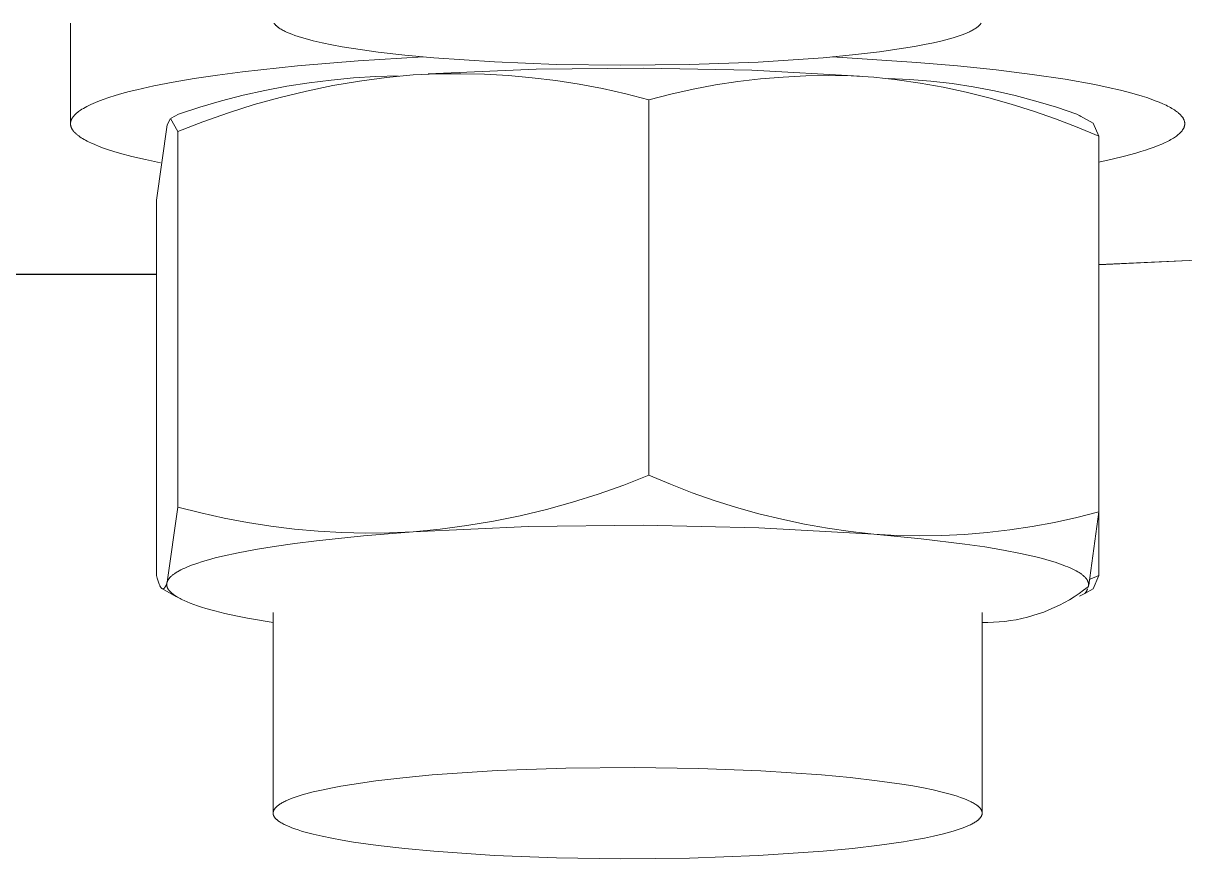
# Model space of a CAD drawing. Header units: inches. Extents: x -10 to 169, y -3 to 129.
# Drawn here: x 61.59 to 62.131, y 111.179 to 111.569 of the extents above; entities that cross this region are included whole.
import ezdxf

# ---------------------------------------------------------------- set-up
doc = ezdxf.new("R2010")
doc.units = ezdxf.units.IN
doc.layers.add('ZANO_R', color=7, linetype='Continuous', lineweight=0)

msp = doc.modelspace()

# ---------------------------------------------------------------- linework, layer by layer
at = {"layer": 'ZANO_R'}
for p, q in [((61.61156, 111.52277), (61.61156, 111.56899)), ((61.70662, 111.56889), (61.70654, 111.56902)), ((61.70671, 111.56877), (61.70662, 111.56889)), ((61.7068, 111.56864), (61.70671, 111.56877)), ((61.7069, 111.56851), (61.7068, 111.56864)), ((61.707, 111.56838), (61.7069, 111.56851)), ((61.70712, 111.56825), (61.707, 111.56838)), ((61.70723, 111.56812), (61.70712, 111.56825)), ((61.70736, 111.56799), (61.70723, 111.56812)), ((61.70749, 111.56786), (61.70736, 111.56799)), ((61.70763, 111.56773), (61.70749, 111.56786)), ((61.70777, 111.5676), (61.70763, 111.56773)), ((61.70792, 111.56747), (61.70777, 111.5676)), ((61.70808, 111.56734), (61.70792, 111.56747)), ((61.70824, 111.56721), (61.70808, 111.56734)), ((61.70841, 111.56708), (61.70824, 111.56721)), ((61.70858, 111.56695), (61.70841, 111.56708)), ((61.70895, 111.56669), (61.70858, 111.56695)), ((61.70935, 111.56643), (61.70895, 111.56669)), ((61.70977, 111.56617), (61.70935, 111.56643)), ((62.03341, 111.56639), (62.03303, 111.56616)), ((62.03376, 111.56662), (62.03341, 111.56639)), ((62.0341, 111.56686), (62.03376, 111.56662)), ((62.03442, 111.56709), (62.0341, 111.56686)), ((62.03472, 111.56733), (62.03442, 111.56709)), ((62.03487, 111.56744), (62.03472, 111.56733)), ((62.035, 111.56756), (62.03487, 111.56744)), ((62.03514, 111.56768), (62.035, 111.56756)), ((62.03527, 111.5678), (62.03514, 111.56768)), ((62.03539, 111.56792), (62.03527, 111.5678)), ((62.03551, 111.56804), (62.03539, 111.56792)), ((62.03562, 111.56816), (62.03551, 111.56804)), ((62.03573, 111.56828), (62.03562, 111.56816)), ((62.03583, 111.56841), (62.03573, 111.56828)), ((62.03593, 111.56853), (62.03583, 111.56841)), ((62.03602, 111.56865), (62.03593, 111.56853)), ((62.03611, 111.56877), (62.03602, 111.56865)), ((62.03619, 111.56889), (62.03611, 111.56877)), ((62.03627, 111.56902), (62.03619, 111.56889)), ((61.71022, 111.56591), (61.70977, 111.56617)), ((61.7107, 111.56565), (61.71022, 111.56591)), ((61.7112, 111.56539), (61.7107, 111.56565)), ((61.71173, 111.56513), (61.7112, 111.56539)), ((61.71228, 111.56487), (61.71173, 111.56513)), ((61.71347, 111.56435), (61.71228, 111.56487)), ((61.71477, 111.56384), (61.71347, 111.56435)), ((61.71617, 111.56332), (61.71477, 111.56384)), ((61.71768, 111.56282), (61.71617, 111.56332)), ((61.71929, 111.56231), (61.71768, 111.56282)), ((61.72101, 111.56181), (61.71929, 111.56231)), ((61.72475, 111.56082), (61.72101, 111.56181)), ((62.02155, 111.56174), (62.01803, 111.56082)), ((62.02316, 111.5622), (62.02155, 111.56174)), ((62.02467, 111.56267), (62.02316, 111.5622)), ((62.02609, 111.56313), (62.02467, 111.56267)), ((62.02741, 111.5636), (62.02609, 111.56313)), ((62.02864, 111.56407), (62.02741, 111.5636)), ((62.02977, 111.56453), (62.02864, 111.56407)), ((62.03081, 111.565), (62.02977, 111.56453)), ((62.0313, 111.56523), (62.03081, 111.565)), ((62.03177, 111.56547), (62.0313, 111.56523)), ((62.03221, 111.5657), (62.03177, 111.56547)), ((62.03263, 111.56593), (62.03221, 111.5657)), ((62.03303, 111.56616), (62.03263, 111.56593)), ((61.72889, 111.55986), (61.72475, 111.56082)), ((61.73342, 111.55893), (61.72889, 111.55986)), ((61.73832, 111.55802), (61.73342, 111.55893)), ((61.74357, 111.55715), (61.73832, 111.55802)), ((61.75502, 111.55553), (61.74357, 111.55715)), ((61.98886, 111.55567), (61.97629, 111.5542)), ((62.00009, 111.55729), (61.98886, 111.55567)), ((62.00515, 111.55814), (62.00009, 111.55729)), ((62.00983, 111.55901), (62.00515, 111.55814)), ((62.01413, 111.55991), (62.00983, 111.55901)), ((62.01803, 111.56082), (62.01413, 111.55991)), ((61.71739, 111.54909), (61.74571, 111.55143)), ((61.74571, 111.55143), (61.77598, 111.55327)), ((61.76756, 111.55409), (61.75502, 111.55553)), ((61.78096, 111.55283), (61.76756, 111.55409)), ((61.80934, 111.55092), (61.78096, 111.55283)), ((61.83826, 111.5498), (61.80934, 111.55092)), ((61.93231, 111.55086), (61.90022, 111.54969)), ((61.96252, 111.55289), (61.93231, 111.55086)), ((61.97629, 111.5542), (61.96252, 111.55289)), ((61.96683, 111.55327), (62.00633, 111.55074)), ((62.00633, 111.55074), (62.02525, 111.54911)), ((61.66929, 111.54317), (61.68007, 111.54478)), ((61.68007, 111.54478), (61.69172, 111.54631)), ((61.69172, 111.54631), (61.71739, 111.54909)), ((61.7589, 111.54369), (61.77144, 111.54494)), ((61.77144, 111.54494), (61.78253, 111.54538)), ((61.82871, 111.54755), (61.77844, 111.54539)), ((61.78253, 111.54538), (61.79363, 111.54547)), ((61.79363, 111.54547), (61.80472, 111.5452)), ((61.80472, 111.5452), (61.8158, 111.54457)), ((61.87903, 111.5481), (61.82871, 111.54755)), ((61.8683, 111.54937), (61.83826, 111.5498)), ((61.90022, 111.54969), (61.8683, 111.54937)), ((61.92934, 111.54703), (61.87903, 111.5481)), ((61.97959, 111.54435), (61.92934, 111.54703)), ((62.02525, 111.54911), (62.04326, 111.54724)), ((62.04326, 111.54724), (62.0601, 111.54515)), ((62.0601, 111.54515), (62.07552, 111.54285)), ((61.64251, 111.53798), (61.65049, 111.53976)), ((61.65049, 111.53976), (61.65942, 111.54149)), ((61.65942, 111.54149), (61.66929, 111.54317)), ((61.71249, 111.53959), (61.70223, 111.53764)), ((61.72281, 111.54121), (61.71249, 111.53959)), ((61.72163, 111.53737), (61.73398, 111.5399)), ((61.73317, 111.54251), (61.72281, 111.54121)), ((61.74357, 111.54348), (61.73317, 111.54251)), ((61.73398, 111.5399), (61.74641, 111.54201)), ((61.75399, 111.54413), (61.74357, 111.54348)), ((61.74641, 111.54201), (61.7589, 111.54369)), ((61.76443, 111.54444), (61.75399, 111.54413)), ((61.8158, 111.54457), (61.82685, 111.54358)), ((61.82685, 111.54358), (61.83786, 111.54223)), ((61.83786, 111.54223), (61.84883, 111.54054)), ((61.84883, 111.54054), (61.85973, 111.53849)), ((61.90192, 111.53827), (61.91233, 111.54021)), ((61.91233, 111.54021), (61.92281, 111.5418)), ((61.92281, 111.5418), (61.93333, 111.54303)), ((61.93333, 111.54303), (61.94389, 111.54391)), ((61.94389, 111.54391), (61.95447, 111.54443)), ((61.95447, 111.54443), (61.96506, 111.54459)), ((61.96506, 111.54459), (61.97565, 111.54439)), ((61.97565, 111.54439), (61.98623, 111.54384)), ((61.98623, 111.54384), (61.99706, 111.5426)), ((62.00288, 111.5428), (61.9929, 111.54327)), ((61.99706, 111.5426), (62.00784, 111.54103)), ((62.01283, 111.54198), (62.00288, 111.5428)), ((62.00784, 111.54103), (62.01856, 111.53911)), ((62.02275, 111.54081), (62.01283, 111.54198)), ((62.03262, 111.5393), (62.02275, 111.54081)), ((62.04243, 111.53745), (62.03262, 111.5393)), ((62.07552, 111.54285), (62.08931, 111.54037)), ((62.08931, 111.54037), (62.09554, 111.53907)), ((61.62678, 111.53342), (61.62945, 111.53434)), ((61.62945, 111.53434), (61.63236, 111.53526)), ((61.63236, 111.53526), (61.6355, 111.53617)), ((61.6355, 111.53617), (61.63889, 111.53708)), ((61.63889, 111.53708), (61.64251, 111.53798)), ((61.69204, 111.53537), (61.68192, 111.53278)), ((61.70223, 111.53764), (61.69204, 111.53537)), ((61.69722, 111.53105), (61.70937, 111.53442)), ((61.70937, 111.53442), (61.72163, 111.53737)), ((61.85973, 111.53849), (61.87057, 111.53608)), ((61.87057, 111.53608), (61.88132, 111.53333)), ((61.88132, 111.53333), (61.89158, 111.53598)), ((61.89158, 111.53598), (61.90192, 111.53827)), ((62.01856, 111.53911), (62.02922, 111.53685)), ((62.02922, 111.53685), (62.0398, 111.53424)), ((62.0398, 111.53424), (62.05029, 111.53131)), ((62.05217, 111.53525), (62.04243, 111.53745)), ((62.06183, 111.53272), (62.05217, 111.53525)), ((62.09554, 111.53907), (62.10129, 111.53774)), ((62.10129, 111.53774), (62.10656, 111.53638)), ((62.10656, 111.53638), (62.11132, 111.53499)), ((62.11132, 111.53499), (62.11351, 111.53429)), ((62.11351, 111.53429), (62.11557, 111.53359)), ((61.61575, 111.52812), (61.61628, 111.52849)), ((61.61628, 111.52849), (61.61684, 111.52885)), ((61.61684, 111.52885), (61.61758, 111.5293)), ((61.61758, 111.5293), (61.61838, 111.52976)), ((61.61838, 111.52976), (61.61924, 111.53021)), ((61.61924, 111.53021), (61.62015, 111.53067)), ((61.62015, 111.53067), (61.62111, 111.53113)), ((61.62111, 111.53113), (61.62213, 111.53159)), ((61.62213, 111.53159), (61.62321, 111.53204)), ((61.62321, 111.53204), (61.62434, 111.5325)), ((61.62434, 111.5325), (61.62678, 111.53342)), ((61.67189, 111.52988), (61.66196, 111.52666)), ((61.68192, 111.53278), (61.67189, 111.52988)), ((61.6852, 111.52726), (61.69722, 111.53105)), ((61.88132, 111.53333), (61.88132, 111.35824)), ((62.05029, 111.53131), (62.06068, 111.52804)), ((62.0714, 111.52986), (62.06183, 111.53272)), ((62.08086, 111.52666), (62.0714, 111.52986)), ((62.11557, 111.53359), (62.11751, 111.53288)), ((62.11751, 111.53288), (62.11931, 111.53217)), ((62.11931, 111.53217), (62.12099, 111.53145)), ((62.12099, 111.53145), (62.12254, 111.53073)), ((62.12254, 111.53073), (62.12326, 111.53037)), ((62.12326, 111.53037), (62.12395, 111.53001)), ((62.12395, 111.53001), (62.12461, 111.52965)), ((62.12461, 111.52965), (62.12524, 111.52929)), ((62.12524, 111.52929), (62.12584, 111.52893)), ((62.12584, 111.52893), (62.1264, 111.52857)), ((62.1264, 111.52857), (62.12693, 111.52821)), ((61.61165, 111.52302), (61.61168, 111.52312)), ((61.61168, 111.52312), (61.6117, 111.52321)), ((61.6117, 111.52321), (61.61172, 111.52331)), ((61.61172, 111.52331), (61.61175, 111.52341)), ((61.61175, 111.52341), (61.61178, 111.52351)), ((61.61178, 111.52351), (61.61181, 111.5236)), ((61.61181, 111.5236), (61.61185, 111.5237)), ((61.61185, 111.5237), (61.61188, 111.5238)), ((61.61188, 111.5238), (61.61192, 111.52389)), ((61.61192, 111.52389), (61.61196, 111.52399)), ((61.61196, 111.52399), (61.612, 111.52409)), ((61.612, 111.52409), (61.61205, 111.52418)), ((61.61205, 111.52418), (61.6121, 111.52428)), ((61.6121, 111.52428), (61.61215, 111.52438)), ((61.61215, 111.52438), (61.61225, 111.52457)), ((61.61225, 111.52457), (61.61236, 111.52476)), ((61.61236, 111.52476), (61.61248, 111.52495)), ((61.61248, 111.52495), (61.61261, 111.52514)), ((61.61261, 111.52514), (61.61275, 111.52533)), ((61.61275, 111.52533), (61.6129, 111.52552)), ((61.6129, 111.52552), (61.61305, 111.52571)), ((61.61305, 111.52571), (61.61321, 111.5259)), ((61.61321, 111.5259), (61.61338, 111.52609)), ((61.61338, 111.52609), (61.61356, 111.52628)), ((61.61356, 111.52628), (61.61374, 111.52646)), ((61.61374, 111.52646), (61.61394, 111.52665)), ((61.61394, 111.52665), (61.61414, 111.52684)), ((61.61414, 111.52684), (61.61434, 111.52702)), ((61.61434, 111.52702), (61.61456, 111.52721)), ((61.61456, 111.52721), (61.61478, 111.52739)), ((61.61478, 111.52739), (61.61525, 111.52776)), ((61.61525, 111.52776), (61.61575, 111.52812)), ((61.65662, 111.52154), (61.65819, 111.52456)), ((61.65821, 111.52457), (61.66157, 111.51847)), ((61.65848, 111.52472), (61.66196, 111.52666)), ((61.66157, 111.51847), (61.67331, 111.52307)), ((61.67331, 111.52307), (61.6852, 111.52726)), ((62.06068, 111.52804), (62.07096, 111.52444)), ((62.07096, 111.52444), (62.08112, 111.52051)), ((62.08086, 111.52666), (62.08854, 111.52237)), ((62.08272, 111.52551), (62.08213, 111.5259)), ((62.12693, 111.52821), (62.12744, 111.52785)), ((62.12744, 111.52785), (62.1279, 111.52749)), ((62.1279, 111.52749), (62.12813, 111.52731)), ((62.12813, 111.52731), (62.12834, 111.52713)), ((62.12834, 111.52713), (62.12855, 111.52695)), ((62.12855, 111.52695), (62.12875, 111.52677)), ((62.12875, 111.52677), (62.12894, 111.52659)), ((62.12894, 111.52659), (62.12912, 111.52641)), ((62.12912, 111.52641), (62.1293, 111.52623)), ((62.1293, 111.52623), (62.12946, 111.52605)), ((62.12946, 111.52605), (62.12963, 111.52587)), ((62.12963, 111.52587), (62.12978, 111.5257)), ((62.12978, 111.5257), (62.12992, 111.52552)), ((62.12992, 111.52552), (62.13006, 111.52534)), ((62.13006, 111.52534), (62.13019, 111.52516)), ((62.13019, 111.52516), (62.13031, 111.52498)), ((62.13031, 111.52498), (62.13043, 111.5248)), ((62.13043, 111.5248), (62.13053, 111.52462)), ((62.13053, 111.52462), (62.13063, 111.52445)), ((62.13063, 111.52445), (62.13072, 111.52427)), ((62.13072, 111.52427), (62.13081, 111.52409)), ((62.13081, 111.52409), (62.13088, 111.52391)), ((62.13088, 111.52391), (62.13095, 111.52374)), ((62.13095, 111.52374), (62.13102, 111.52356)), ((62.13102, 111.52356), (62.13107, 111.52338)), ((62.13107, 111.52338), (62.13112, 111.5232)), ((62.13112, 111.5232), (62.13116, 111.52303)), ((61.61156, 111.52214), (61.61157, 111.52224)), ((61.61157, 111.52204), (61.61156, 111.52214)), ((61.61157, 111.52243), (61.61158, 111.52253)), ((61.61157, 111.52233), (61.61157, 111.52243)), ((61.61157, 111.52224), (61.61157, 111.52233)), ((61.61157, 111.52194), (61.61157, 111.52204)), ((61.61157, 111.52184), (61.61157, 111.52194)), ((61.61158, 111.52174), (61.61157, 111.52184)), ((61.61158, 111.52253), (61.61159, 111.52263)), ((61.61159, 111.52164), (61.61158, 111.52174)), ((61.61159, 111.52263), (61.6116, 111.52273)), ((61.6116, 111.52155), (61.61159, 111.52164)), ((61.6116, 111.52273), (61.61162, 111.52282)), ((61.61162, 111.52145), (61.6116, 111.52155)), ((61.61162, 111.52282), (61.61164, 111.52292)), ((61.61164, 111.52135), (61.61162, 111.52145)), ((61.61164, 111.52292), (61.61165, 111.52302)), ((61.61166, 111.52125), (61.61164, 111.52135)), ((61.61168, 111.52115), (61.61166, 111.52125)), ((61.6117, 111.52105), (61.61168, 111.52115)), ((61.61173, 111.52095), (61.6117, 111.52105)), ((61.61176, 111.52085), (61.61173, 111.52095)), ((61.61179, 111.52075), (61.61176, 111.52085)), ((61.61182, 111.52065), (61.61179, 111.52075)), ((61.61186, 111.52055), (61.61182, 111.52065)), ((61.61189, 111.52045), (61.61186, 111.52055)), ((61.61193, 111.52035), (61.61189, 111.52045)), ((61.61198, 111.52025), (61.61193, 111.52035)), ((61.61202, 111.52015), (61.61198, 111.52025)), ((61.61207, 111.52005), (61.61202, 111.52015)), ((61.61212, 111.51995), (61.61207, 111.52005)), ((61.61217, 111.51985), (61.61212, 111.51995)), ((61.61223, 111.51975), (61.61217, 111.51985)), ((61.61228, 111.51965), (61.61223, 111.51975)), ((61.6124, 111.51945), (61.61228, 111.51965)), ((61.61253, 111.51925), (61.6124, 111.51945)), ((61.61267, 111.51905), (61.61253, 111.51925)), ((61.61282, 111.51885), (61.61267, 111.51905)), ((61.61298, 111.51865), (61.61282, 111.51885)), ((61.61315, 111.51844), (61.61298, 111.51865)), ((61.61333, 111.51824), (61.61315, 111.51844)), ((61.61352, 111.51804), (61.61333, 111.51824)), ((61.61372, 111.51784), (61.61352, 111.51804)), ((61.61393, 111.51764), (61.61372, 111.51784)), ((61.61414, 111.51743), (61.61393, 111.51764)), ((61.65166, 111.48652), (61.65662, 111.52154)), ((61.66157, 111.34338), (61.66157, 111.51847)), ((62.08112, 111.52051), (62.09115, 111.51626)), ((62.09115, 111.51626), (62.08854, 111.52237)), ((62.12896, 111.51771), (62.12879, 111.51754)), ((62.12913, 111.51788), (62.12896, 111.51771)), ((62.1293, 111.51804), (62.12913, 111.51788)), ((62.12945, 111.51821), (62.1293, 111.51804)), ((62.1296, 111.51838), (62.12945, 111.51821)), ((62.12975, 111.51854), (62.1296, 111.51838)), ((62.12988, 111.51871), (62.12975, 111.51854)), ((62.13001, 111.51888), (62.12988, 111.51871)), ((62.13014, 111.51905), (62.13001, 111.51888)), ((62.13026, 111.51922), (62.13014, 111.51905)), ((62.13037, 111.51939), (62.13026, 111.51922)), ((62.13048, 111.51956), (62.13037, 111.51939)), ((62.13057, 111.51973), (62.13048, 111.51956)), ((62.13067, 111.5199), (62.13057, 111.51973)), ((62.13075, 111.52007), (62.13067, 111.5199)), ((62.13083, 111.52024), (62.13075, 111.52007)), ((62.1309, 111.52041), (62.13083, 111.52024)), ((62.13097, 111.52059), (62.1309, 111.52041)), ((62.13103, 111.52076), (62.13097, 111.52059)), ((62.13108, 111.52093), (62.13103, 111.52076)), ((62.13112, 111.5211), (62.13108, 111.52093)), ((62.13116, 111.52128), (62.13112, 111.5211)), ((62.13116, 111.52303), (62.13119, 111.52285)), ((62.13119, 111.52145), (62.13116, 111.52128)), ((62.13119, 111.52285), (62.13122, 111.52268)), ((62.13122, 111.52163), (62.13119, 111.52145)), ((62.13122, 111.52268), (62.13123, 111.5225)), ((62.13124, 111.5218), (62.13122, 111.52163)), ((62.13123, 111.5225), (62.13125, 111.52232)), ((62.13125, 111.52197), (62.13124, 111.5218)), ((62.13125, 111.52232), (62.13125, 111.52215)), ((62.13125, 111.52215), (62.13125, 111.52197)), ((61.61437, 111.51723), (61.61414, 111.51743)), ((61.61461, 111.51703), (61.61437, 111.51723)), ((61.61486, 111.51683), (61.61461, 111.51703)), ((61.61512, 111.51662), (61.61486, 111.51683)), ((61.61538, 111.51642), (61.61512, 111.51662)), ((61.61595, 111.51602), (61.61538, 111.51642)), ((61.61656, 111.51561), (61.61595, 111.51602)), ((61.6172, 111.51521), (61.61656, 111.51561)), ((61.61789, 111.5148), (61.6172, 111.51521)), ((61.61862, 111.5144), (61.61789, 111.5148)), ((61.61938, 111.51399), (61.61862, 111.5144)), ((61.62019, 111.51359), (61.61938, 111.51399)), ((61.62104, 111.51318), (61.62019, 111.51359)), ((61.62287, 111.51238), (61.62104, 111.51318)), ((61.62486, 111.51157), (61.62287, 111.51238)), ((62.09115, 111.34117), (62.09115, 111.51626)), ((62.12054, 111.51263), (62.11885, 111.51192)), ((62.12209, 111.51333), (62.12054, 111.51263)), ((62.12282, 111.51368), (62.12209, 111.51333)), ((62.12351, 111.51403), (62.12282, 111.51368)), ((62.12418, 111.51438), (62.12351, 111.51403)), ((62.12481, 111.51473), (62.12418, 111.51438)), ((62.12541, 111.51508), (62.12481, 111.51473)), ((62.12598, 111.51543), (62.12541, 111.51508)), ((62.12647, 111.51575), (62.12598, 111.51543)), ((62.12695, 111.51607), (62.12647, 111.51575)), ((62.1274, 111.5164), (62.12695, 111.51607)), ((62.12782, 111.51672), (62.1274, 111.5164)), ((62.12823, 111.51705), (62.12782, 111.51672)), ((62.12861, 111.51738), (62.12823, 111.51705)), ((62.12879, 111.51754), (62.12861, 111.51738)), ((61.62701, 111.51077), (61.62486, 111.51157)), ((61.62932, 111.50998), (61.62701, 111.51077)), ((61.6318, 111.50919), (61.62932, 111.50998)), ((61.63443, 111.50841), (61.6318, 111.50919)), ((61.64019, 111.50687), (61.63443, 111.50841)), ((61.64656, 111.50537), (61.64019, 111.50687)), ((62.1032, 111.50701), (62.09746, 111.50564)), ((62.10837, 111.50841), (62.1032, 111.50701)), ((62.11074, 111.50911), (62.10837, 111.50841)), ((62.11298, 111.50981), (62.11074, 111.50911)), ((62.11507, 111.51052), (62.11298, 111.50981)), ((62.11703, 111.51122), (62.11507, 111.51052)), ((62.11885, 111.51192), (62.11703, 111.51122)), ((61.65353, 111.5039), (61.64656, 111.50537)), ((62.09746, 111.50564), (62.09115, 111.50428)), ((61.65166, 111.31143), (61.65166, 111.48652)), ((62.17526, 111.46032), (62.09115, 111.45633)), ((62.13686, 111.45854), (62.09115, 111.45643)), ((61.65166, 111.45201), (61.084, 111.45201)), ((61.65166, 111.45189), (61.08732, 111.45189)), ((61.88132, 111.35824), (61.86958, 111.35364)), ((61.88132, 111.35824), (61.89135, 111.35399)), ((61.86958, 111.35364), (61.85769, 111.34945)), ((61.89135, 111.35399), (61.90151, 111.35006)), ((61.90151, 111.35006), (61.91179, 111.34646)), ((61.84567, 111.34566), (61.83352, 111.34229)), ((61.85769, 111.34945), (61.84567, 111.34566)), ((61.91179, 111.34646), (61.92218, 111.34319)), ((61.66157, 111.34338), (61.65662, 111.30837)), ((61.67232, 111.34063), (61.66157, 111.34338)), ((61.68316, 111.33823), (61.67232, 111.34063)), ((61.82126, 111.33934), (61.80891, 111.33681)), ((61.83352, 111.34229), (61.82126, 111.33934)), ((61.92218, 111.34319), (61.93267, 111.34025)), ((61.93267, 111.34025), (61.94325, 111.33765)), ((62.08089, 111.33853), (62.09115, 111.34117)), ((62.08644, 111.307), (62.09115, 111.34117)), ((62.09115, 111.3114), (62.09115, 111.34117)), ((61.69406, 111.33617), (61.68316, 111.33823)), ((61.70502, 111.33448), (61.69406, 111.33617)), ((61.71604, 111.33313), (61.70502, 111.33448)), ((61.82512, 111.33428), (61.77144, 111.33177)), ((61.79648, 111.3347), (61.78399, 111.33302)), ((61.80891, 111.33681), (61.79648, 111.3347)), ((61.87886, 111.33493), (61.82512, 111.33428)), ((61.93258, 111.33373), (61.87886, 111.33493)), ((61.98623, 111.33066), (61.93258, 111.33373)), ((61.94325, 111.33765), (61.95391, 111.33539)), ((61.95391, 111.33539), (61.96463, 111.33347)), ((61.96463, 111.33347), (61.97541, 111.3319)), ((62.04966, 111.3327), (62.06013, 111.33429)), ((62.06013, 111.33429), (62.07055, 111.33623)), ((62.07055, 111.33623), (62.08089, 111.33853)), ((61.72709, 111.33215), (61.71604, 111.33313)), ((61.74815, 111.32994), (61.72632, 111.32769)), ((61.73817, 111.33152), (61.72709, 111.33215)), ((61.74926, 111.33124), (61.73817, 111.33152)), ((61.77144, 111.33177), (61.74815, 111.32994)), ((61.76036, 111.33133), (61.74926, 111.33124)), ((61.77144, 111.33177), (61.76036, 111.33133)), ((61.78399, 111.33302), (61.77144, 111.33177)), ((61.97541, 111.3319), (61.98623, 111.33066)), ((61.98623, 111.33066), (61.99681, 111.33011)), ((62.00832, 111.3286), (61.98623, 111.33066)), ((61.99681, 111.33011), (62.00741, 111.32991)), ((62.00741, 111.32991), (62.018, 111.33008)), ((62.02869, 111.32613), (62.00832, 111.3286)), ((62.018, 111.33008), (62.02858, 111.33059)), ((62.02858, 111.33059), (62.03914, 111.33147)), ((62.03914, 111.33147), (62.04966, 111.3327)), ((61.69778, 111.32358), (61.68968, 111.32205)), ((61.70662, 111.32504), (61.69778, 111.32358)), ((61.71616, 111.32641), (61.70662, 111.32504)), ((61.72632, 111.32769), (61.71616, 111.32641)), ((62.03802, 111.32475), (62.02869, 111.32613)), ((62.04668, 111.32329), (62.03802, 111.32475)), ((62.0546, 111.32175), (62.04668, 111.32329)), ((61.67312, 111.31795), (61.67047, 111.3171)), ((61.67599, 111.3188), (61.67312, 111.31795)), ((61.67909, 111.31963), (61.67599, 111.3188)), ((61.68241, 111.32045), (61.67909, 111.31963)), ((61.68968, 111.32205), (61.68241, 111.32045)), ((62.06171, 111.32013), (62.0546, 111.32175)), ((62.06495, 111.31931), (62.06171, 111.32013)), ((62.06797, 111.31847), (62.06495, 111.31931)), ((62.07077, 111.31761), (62.06797, 111.31847)), ((62.07334, 111.31675), (62.07077, 111.31761)), ((61.65943, 111.31186), (61.65915, 111.31164)), ((61.65973, 111.31208), (61.65943, 111.31186)), ((61.66004, 111.3123), (61.65973, 111.31208)), ((61.66036, 111.31252), (61.66004, 111.3123)), ((61.6607, 111.31274), (61.66036, 111.31252)), ((61.66105, 111.31296), (61.6607, 111.31274)), ((61.66141, 111.31318), (61.66105, 111.31296)), ((61.66219, 111.31362), (61.66141, 111.31318)), ((61.66302, 111.31406), (61.66219, 111.31362)), ((61.66391, 111.31449), (61.66302, 111.31406)), ((61.66486, 111.31493), (61.66391, 111.31449)), ((61.66587, 111.31537), (61.66486, 111.31493)), ((61.66693, 111.3158), (61.66587, 111.31537)), ((61.66805, 111.31624), (61.66693, 111.3158)), ((61.67047, 111.3171), (61.66805, 111.31624)), ((62.07454, 111.31632), (62.07334, 111.31675)), ((62.07568, 111.31588), (62.07454, 111.31632)), ((62.07677, 111.31544), (62.07568, 111.31588)), ((62.07779, 111.315), (62.07677, 111.31544)), ((62.07876, 111.31456), (62.07779, 111.315)), ((62.07967, 111.31412), (62.07876, 111.31456)), ((62.08052, 111.31367), (62.07967, 111.31412)), ((62.08131, 111.31323), (62.08052, 111.31367)), ((62.08169, 111.31301), (62.08131, 111.31323)), ((62.08205, 111.31278), (62.08169, 111.31301)), ((62.08239, 111.31256), (62.08205, 111.31278)), ((62.08272, 111.31234), (62.08239, 111.31256)), ((62.08304, 111.31212), (62.08272, 111.31234)), ((62.08334, 111.31189), (62.08304, 111.31212)), ((62.08362, 111.31167), (62.08334, 111.31189)), ((61.65197, 111.31029), (61.65166, 111.31143)), ((61.65227, 111.30924), (61.65197, 111.31029)), ((61.65242, 111.30876), (61.65227, 111.30924)), ((61.65257, 111.3083), (61.65242, 111.30876)), ((61.65273, 111.30788), (61.65257, 111.3083)), ((61.65288, 111.30748), (61.65273, 111.30788)), ((61.65303, 111.30711), (61.65288, 111.30748)), ((61.65319, 111.30677), (61.65303, 111.30711)), ((61.65326, 111.30662), (61.65319, 111.30677)), ((61.65334, 111.30647), (61.65326, 111.30662)), ((61.65342, 111.30633), (61.65334, 111.30647)), ((61.65583, 111.30634), (61.65575, 111.3062)), ((61.65591, 111.3065), (61.65583, 111.30634)), ((61.65599, 111.30666), (61.65591, 111.3065)), ((61.65606, 111.30684), (61.65599, 111.30666)), ((61.65614, 111.30703), (61.65606, 111.30684)), ((61.6563, 111.30743), (61.65614, 111.30703)), ((61.65646, 111.30788), (61.6563, 111.30743)), ((61.65646, 111.30753), (61.65645, 111.30746)), ((61.65645, 111.30746), (61.65645, 111.30738)), ((61.65645, 111.30738), (61.65645, 111.30731)), ((61.65645, 111.30731), (61.65645, 111.30723)), ((61.65645, 111.30723), (61.65645, 111.30715)), ((61.65645, 111.30715), (61.65645, 111.30708)), ((61.65645, 111.30708), (61.65646, 111.307)), ((61.65662, 111.30837), (61.65646, 111.30788)), ((61.65647, 111.30769), (61.65646, 111.30761)), ((61.65646, 111.30761), (61.65646, 111.30753)), ((61.65646, 111.307), (61.65646, 111.30693)), ((61.65646, 111.30693), (61.65647, 111.30685)), ((61.65648, 111.30776), (61.65647, 111.30769)), ((61.65647, 111.30685), (61.65648, 111.30677)), ((61.65649, 111.30784), (61.65648, 111.30776)), ((61.65648, 111.30677), (61.65649, 111.3067)), ((61.65651, 111.30791), (61.65649, 111.30784)), ((61.65649, 111.3067), (61.6565, 111.30662)), ((61.6565, 111.30662), (61.65652, 111.30654)), ((61.65652, 111.30799), (61.65651, 111.30791)), ((61.65654, 111.30806), (61.65652, 111.30799)), ((61.65652, 111.30654), (61.65653, 111.30647)), ((61.65653, 111.30647), (61.65655, 111.30639)), ((61.65655, 111.30814), (61.65654, 111.30806)), ((61.65657, 111.30821), (61.65655, 111.30814)), ((61.65655, 111.30639), (61.65657, 111.30631)), ((61.65659, 111.30829), (61.65657, 111.30821)), ((61.65662, 111.30837), (61.65659, 111.30829)), ((61.65665, 111.30847), (61.65662, 111.30837)), ((61.65669, 111.30858), (61.65665, 111.30847)), ((61.65673, 111.30869), (61.65669, 111.30858)), ((61.65678, 111.3088), (61.65673, 111.30869)), ((61.65683, 111.30891), (61.65678, 111.3088)), ((61.65688, 111.30902), (61.65683, 111.30891)), ((61.65693, 111.30912), (61.65688, 111.30902)), ((61.65699, 111.30923), (61.65693, 111.30912)), ((61.65705, 111.30934), (61.65699, 111.30923)), ((61.65712, 111.30945), (61.65705, 111.30934)), ((61.65719, 111.30956), (61.65712, 111.30945)), ((61.65726, 111.30967), (61.65719, 111.30956)), ((61.65734, 111.30978), (61.65726, 111.30967)), ((61.65742, 111.30989), (61.65734, 111.30978)), ((61.6575, 111.31), (61.65742, 111.30989)), ((61.65758, 111.31011), (61.6575, 111.31)), ((61.65767, 111.31021), (61.65758, 111.31011)), ((61.65777, 111.31032), (61.65767, 111.31021)), ((61.65796, 111.31054), (61.65777, 111.31032)), ((61.65817, 111.31076), (61.65796, 111.31054)), ((61.6584, 111.31098), (61.65817, 111.31076)), ((61.65863, 111.3112), (61.6584, 111.31098)), ((61.65889, 111.31142), (61.65863, 111.3112)), ((61.65915, 111.31164), (61.65889, 111.31142)), ((62.08389, 111.31145), (62.08362, 111.31167)), ((62.08415, 111.31122), (62.08389, 111.31145)), ((62.0844, 111.311), (62.08415, 111.31122)), ((62.08462, 111.31078), (62.0844, 111.311)), ((62.08484, 111.31056), (62.08462, 111.31078)), ((62.08494, 111.31044), (62.08484, 111.31056)), ((62.08504, 111.31033), (62.08494, 111.31044)), ((62.08513, 111.31022), (62.08504, 111.31033)), ((62.08522, 111.31011), (62.08513, 111.31022)), ((62.08531, 111.31), (62.08522, 111.31011)), ((62.0854, 111.30989), (62.08531, 111.31)), ((62.08548, 111.30978), (62.0854, 111.30989)), ((62.08555, 111.30967), (62.08548, 111.30978)), ((62.08563, 111.30956), (62.08555, 111.30967)), ((62.0857, 111.30944), (62.08563, 111.30956)), ((62.08576, 111.30933), (62.0857, 111.30944)), ((62.08583, 111.30922), (62.08576, 111.30933)), ((62.08589, 111.30911), (62.08583, 111.30922)), ((62.08594, 111.309), (62.08589, 111.30911)), ((62.08599, 111.30889), (62.08594, 111.309)), ((62.08604, 111.30878), (62.08599, 111.30889)), ((62.08609, 111.30867), (62.08604, 111.30878)), ((62.08613, 111.30856), (62.08609, 111.30867)), ((62.08617, 111.30845), (62.08613, 111.30856)), ((62.0862, 111.30834), (62.08617, 111.30845)), ((62.08624, 111.30823), (62.0862, 111.30834)), ((62.08623, 111.30626), (62.08626, 111.30637)), ((62.08626, 111.30812), (62.08624, 111.30823)), ((62.08629, 111.30801), (62.08626, 111.30812)), ((62.08626, 111.30637), (62.08628, 111.30648)), ((62.08628, 111.30648), (62.0863, 111.30659)), ((62.08631, 111.3079), (62.08629, 111.30801)), ((62.0863, 111.30659), (62.08632, 111.3067)), ((62.08633, 111.30779), (62.08631, 111.3079)), ((62.08632, 111.3067), (62.08634, 111.30681)), ((62.08634, 111.30768), (62.08633, 111.30779)), ((62.08635, 111.30757), (62.08634, 111.30768)), ((62.08634, 111.30681), (62.08635, 111.30691)), ((62.08636, 111.30746), (62.08635, 111.30757)), ((62.08635, 111.30691), (62.08636, 111.30702)), ((62.08637, 111.30735), (62.08636, 111.30746)), ((62.08636, 111.30713), (62.08637, 111.30724)), ((62.08636, 111.30702), (62.08636, 111.30713)), ((62.08637, 111.30724), (62.08637, 111.30735)), ((62.08709, 111.30972), (62.09115, 111.3114)), ((62.08854, 111.30529), (62.09115, 111.3114)), ((61.65349, 111.30619), (61.65342, 111.30633)), ((61.65357, 111.30607), (61.65349, 111.30619)), ((61.65365, 111.30595), (61.65357, 111.30607)), ((61.65369, 111.3059), (61.65365, 111.30595)), ((61.65373, 111.30584), (61.65369, 111.3059)), ((61.65376, 111.30579), (61.65373, 111.30584)), ((61.6538, 111.30574), (61.65376, 111.30579)), ((61.65384, 111.3057), (61.6538, 111.30574)), ((61.65388, 111.30565), (61.65384, 111.3057)), ((61.65392, 111.30561), (61.65388, 111.30565)), ((61.65396, 111.30557), (61.65392, 111.30561)), ((61.654, 111.30553), (61.65396, 111.30557)), ((61.65403, 111.30549), (61.654, 111.30553)), ((61.65407, 111.30546), (61.65403, 111.30549)), ((61.65411, 111.30543), (61.65407, 111.30546)), ((61.65413, 111.30541), (61.65411, 111.30543)), ((61.65415, 111.3054), (61.65413, 111.30541)), ((61.65417, 111.30538), (61.65415, 111.3054)), ((61.65419, 111.30537), (61.65417, 111.30538)), ((61.65421, 111.30536), (61.65419, 111.30537)), ((61.65423, 111.30534), (61.65421, 111.30536)), ((61.65425, 111.30533), (61.65423, 111.30534)), ((61.65427, 111.30532), (61.65425, 111.30533)), ((61.65429, 111.30531), (61.65427, 111.30532)), ((61.6543, 111.3053), (61.65429, 111.30531)), ((61.65432, 111.30529), (61.6543, 111.3053)), ((61.65434, 111.30528), (61.65432, 111.30529)), ((61.65436, 111.30527), (61.65434, 111.30528)), ((61.65438, 111.30527), (61.65436, 111.30527)), ((61.6544, 111.30526), (61.65438, 111.30527)), ((61.65442, 111.30525), (61.6544, 111.30526)), ((61.66069, 111.30174), (61.65441, 111.30524)), ((61.65444, 111.30525), (61.65442, 111.30525)), ((61.65446, 111.30524), (61.65444, 111.30525)), ((61.65448, 111.30524), (61.65446, 111.30524)), ((61.6545, 111.30523), (61.65448, 111.30524)), ((61.65452, 111.30523), (61.6545, 111.30523)), ((61.65454, 111.30522), (61.65452, 111.30523)), ((61.65456, 111.30522), (61.65454, 111.30522)), ((61.65458, 111.30522), (61.65456, 111.30522)), ((61.6546, 111.30522), (61.65458, 111.30522)), ((61.65462, 111.30522), (61.6546, 111.30522)), ((61.65463, 111.30522), (61.65462, 111.30522)), ((61.65465, 111.30522), (61.65463, 111.30522)), ((61.65467, 111.30522), (61.65465, 111.30522)), ((61.65469, 111.30522), (61.65467, 111.30522)), ((61.65471, 111.30522), (61.65469, 111.30522)), ((61.65473, 111.30522), (61.65471, 111.30522)), ((61.65475, 111.30523), (61.65473, 111.30522)), ((61.65477, 111.30523), (61.65475, 111.30523)), ((61.65479, 111.30523), (61.65477, 111.30523)), ((61.65481, 111.30524), (61.65479, 111.30523)), ((61.65483, 111.30524), (61.65481, 111.30524)), ((61.65485, 111.30525), (61.65483, 111.30524)), ((61.65487, 111.30526), (61.65485, 111.30525)), ((61.65489, 111.30526), (61.65487, 111.30526)), ((61.65491, 111.30527), (61.65489, 111.30526)), ((61.65493, 111.30528), (61.65491, 111.30527)), ((61.65495, 111.30529), (61.65493, 111.30528)), ((61.65497, 111.3053), (61.65495, 111.30529)), ((61.65499, 111.30531), (61.65497, 111.3053)), ((61.655, 111.30532), (61.65499, 111.30531)), ((61.65502, 111.30533), (61.655, 111.30532)), ((61.65504, 111.30534), (61.65502, 111.30533)), ((61.65506, 111.30536), (61.65504, 111.30534)), ((61.65508, 111.30537), (61.65506, 111.30536)), ((61.6551, 111.30538), (61.65508, 111.30537)), ((61.65512, 111.3054), (61.6551, 111.30538)), ((61.65514, 111.30541), (61.65512, 111.3054)), ((61.65516, 111.30543), (61.65514, 111.30541)), ((61.65518, 111.30545), (61.65516, 111.30543)), ((61.6552, 111.30546), (61.65518, 111.30545)), ((61.65524, 111.3055), (61.6552, 111.30546)), ((61.65528, 111.30554), (61.65524, 111.3055)), ((61.65532, 111.30558), (61.65528, 111.30554)), ((61.65536, 111.30562), (61.65532, 111.30558)), ((61.6554, 111.30567), (61.65536, 111.30562)), ((61.65543, 111.30572), (61.6554, 111.30567)), ((61.65547, 111.30577), (61.65543, 111.30572)), ((61.65551, 111.30582), (61.65547, 111.30577)), ((61.65555, 111.30588), (61.65551, 111.30582)), ((61.65559, 111.30594), (61.65555, 111.30588)), ((61.65563, 111.306), (61.65559, 111.30594)), ((61.65567, 111.30606), (61.65563, 111.306)), ((61.65575, 111.3062), (61.65567, 111.30606)), ((61.65657, 111.30631), (61.65659, 111.30624)), ((61.65659, 111.30624), (61.65662, 111.30616)), ((61.65662, 111.30616), (61.65664, 111.30608)), ((61.65664, 111.30608), (61.65667, 111.30601)), ((61.65667, 111.30601), (61.65669, 111.30593)), ((61.65669, 111.30593), (61.65672, 111.30585)), ((61.65672, 111.30585), (61.65675, 111.30578)), ((61.65675, 111.30578), (61.65679, 111.3057)), ((61.65679, 111.3057), (61.65682, 111.30562)), ((61.65682, 111.30562), (61.65686, 111.30555)), ((61.65686, 111.30555), (61.6569, 111.30547)), ((61.6569, 111.30547), (61.65698, 111.30531)), ((61.65698, 111.30531), (61.65707, 111.30516)), ((61.65707, 111.30516), (61.65716, 111.30501)), ((61.65716, 111.30501), (61.65726, 111.30485)), ((61.65726, 111.30485), (61.65737, 111.3047)), ((61.65737, 111.3047), (61.65748, 111.30454)), ((61.65748, 111.30454), (61.65761, 111.30439)), ((61.65761, 111.30439), (61.65774, 111.30423)), ((61.65774, 111.30423), (61.65787, 111.30408)), ((61.65787, 111.30408), (61.65801, 111.30392)), ((61.65801, 111.30392), (61.65816, 111.30377)), ((61.65816, 111.30377), (61.65832, 111.30361)), ((61.65832, 111.30361), (61.65848, 111.30346)), ((61.65848, 111.30346), (61.65865, 111.3033)), ((61.65852, 111.30298), (61.6585, 111.30299)), ((61.65855, 111.30298), (61.65852, 111.30298)), ((61.65857, 111.30298), (61.65855, 111.30298)), ((61.65859, 111.30298), (61.65857, 111.30298)), ((61.65862, 111.30298), (61.65859, 111.30298)), ((61.65864, 111.30298), (61.65862, 111.30298)), ((61.65866, 111.30298), (61.65864, 111.30298)), ((61.65865, 111.3033), (61.65883, 111.30315)), ((61.65869, 111.30298), (61.65866, 111.30298)), ((61.65871, 111.30299), (61.65869, 111.30298)), ((61.65873, 111.30299), (61.65871, 111.30299)), ((61.65876, 111.303), (61.65873, 111.30299)), ((61.65878, 111.303), (61.65876, 111.303)), ((61.6588, 111.30301), (61.65878, 111.303)), ((61.65882, 111.30301), (61.6588, 111.30301)), ((61.65885, 111.30302), (61.65882, 111.30301)), ((61.65883, 111.30315), (61.65902, 111.30299)), ((61.65887, 111.30303), (61.65885, 111.30302)), ((61.65889, 111.30304), (61.65887, 111.30303)), ((61.65891, 111.30305), (61.65889, 111.30304)), ((61.65893, 111.30306), (61.65891, 111.30305)), ((61.65902, 111.30299), (61.65921, 111.30284)), ((61.65921, 111.30284), (61.65961, 111.30253)), ((61.65961, 111.30253), (61.66004, 111.30222)), ((61.66004, 111.30222), (61.6605, 111.30191)), ((61.6605, 111.30191), (61.66099, 111.3016)), ((61.66099, 111.3016), (61.66151, 111.30129)), ((61.66151, 111.30129), (61.66206, 111.30098)), ((61.66206, 111.30098), (61.66263, 111.30067)), ((62.07743, 111.30014), (62.0797, 111.30153)), ((62.0797, 111.30153), (62.08192, 111.303)), ((62.08192, 111.303), (62.08408, 111.30454)), ((62.08457, 111.30311), (62.08214, 111.30175)), ((62.08408, 111.30454), (62.0862, 111.30615)), ((62.08462, 111.30314), (62.08473, 111.30324)), ((62.08854, 111.30529), (62.08464, 111.30311)), ((62.08473, 111.30324), (62.08483, 111.30334)), ((62.08483, 111.30334), (62.08493, 111.30345)), ((62.08493, 111.30345), (62.08502, 111.30356)), ((62.08502, 111.30356), (62.08511, 111.30367)), ((62.08511, 111.30367), (62.0852, 111.30379)), ((62.0852, 111.30379), (62.08528, 111.30391)), ((62.08528, 111.30391), (62.08536, 111.30403)), ((62.08536, 111.30403), (62.08544, 111.30415)), ((62.08544, 111.30415), (62.08551, 111.30428)), ((62.08551, 111.30428), (62.08558, 111.30441)), ((62.08558, 111.30441), (62.08564, 111.30454)), ((62.08564, 111.30454), (62.0857, 111.30467)), ((62.0857, 111.30467), (62.08575, 111.30481)), ((62.08575, 111.30481), (62.0858, 111.30494)), ((62.0858, 111.30494), (62.08584, 111.30508)), ((62.08584, 111.30508), (62.08588, 111.30522)), ((62.0862, 111.30615), (62.08623, 111.30626)), ((61.66263, 111.30067), (61.66323, 111.30036)), ((61.66323, 111.30036), (61.66386, 111.30005)), ((61.66386, 111.30005), (61.66452, 111.29974)), ((61.66452, 111.29974), (61.66592, 111.29913)), ((61.66592, 111.29913), (61.66744, 111.29852)), ((61.66744, 111.29852), (61.66907, 111.29791)), ((61.66907, 111.29791), (61.67081, 111.29731)), ((61.67081, 111.29731), (61.67266, 111.29671)), ((61.67266, 111.29671), (61.67462, 111.29612)), ((61.67462, 111.29612), (61.67886, 111.29495)), ((62.06791, 111.2954), (62.07035, 111.29646)), ((62.07035, 111.29646), (62.07275, 111.2976)), ((62.07275, 111.2976), (62.07511, 111.29883)), ((62.07511, 111.29883), (62.07743, 111.30014)), ((61.67886, 111.29495), (61.68353, 111.29381)), ((61.68353, 111.29381), (61.6886, 111.29269)), ((61.6886, 111.29269), (61.69406, 111.29162)), ((61.69406, 111.29162), (61.70605, 111.28957)), ((61.70605, 111.20124), (61.70605, 111.29421)), ((62.03676, 111.29424), (62.03676, 111.20127)), ((62.04738, 111.29006), (62.05002, 111.29041)), ((62.05002, 111.29041), (62.05264, 111.29086)), ((62.05264, 111.29086), (62.05525, 111.29139)), ((62.05525, 111.29139), (62.05783, 111.29201)), ((62.05783, 111.29201), (62.0604, 111.29273)), ((62.0604, 111.29273), (62.06293, 111.29353)), ((62.06293, 111.29353), (62.06544, 111.29442)), ((62.06544, 111.29442), (62.06791, 111.2954)), ((62.03676, 111.28957), (62.03942, 111.28955)), ((62.03942, 111.28955), (62.04208, 111.28963)), ((62.04208, 111.28963), (62.04473, 111.2898)), ((62.04473, 111.2898), (62.04738, 111.29006)), ((61.78029, 111.21843), (61.8105, 111.22046)), ((61.8105, 111.22046), (61.84259, 111.22163)), ((61.84259, 111.22163), (61.87452, 111.22195)), ((61.87452, 111.22195), (61.90455, 111.22152)), ((61.90455, 111.22152), (61.93347, 111.2204)), ((61.93347, 111.2204), (61.96185, 111.21849)), ((61.74273, 111.21403), (61.75395, 111.21565)), ((61.75395, 111.21565), (61.76653, 111.21712)), ((61.76653, 111.21712), (61.78029, 111.21843)), ((61.96185, 111.21849), (61.97525, 111.21723)), ((61.97525, 111.21723), (61.98779, 111.21578)), ((61.98779, 111.21578), (61.99924, 111.21416)), ((61.71814, 111.20865), (61.71966, 111.20912)), ((61.71966, 111.20912), (61.72127, 111.20958)), ((61.72127, 111.20958), (61.72478, 111.2105)), ((61.72478, 111.2105), (61.72869, 111.21141)), ((61.72869, 111.21141), (61.73298, 111.21231)), ((61.73298, 111.21231), (61.73766, 111.21318)), ((61.73766, 111.21318), (61.74273, 111.21403)), ((61.99924, 111.21416), (62.00449, 111.2133)), ((62.00449, 111.2133), (62.00939, 111.21239)), ((62.00939, 111.21239), (62.01392, 111.21146)), ((62.01392, 111.21146), (62.01806, 111.21049)), ((62.01806, 111.21049), (62.02181, 111.20951)), ((62.02181, 111.20951), (62.02352, 111.20901)), ((62.02352, 111.20901), (62.02513, 111.2085)), ((61.70742, 111.20339), (61.70755, 111.20351)), ((61.70755, 111.20351), (61.70768, 111.20363)), ((61.70768, 111.20363), (61.70781, 111.20375)), ((61.70781, 111.20375), (61.70795, 111.20387)), ((61.70795, 111.20387), (61.70809, 111.20399)), ((61.70809, 111.20399), (61.70839, 111.20423)), ((61.70839, 111.20423), (61.70871, 111.20446)), ((61.70871, 111.20446), (61.70905, 111.20469)), ((61.70905, 111.20469), (61.70941, 111.20493)), ((61.70941, 111.20493), (61.70978, 111.20516)), ((61.70978, 111.20516), (61.71018, 111.20539)), ((61.71018, 111.20539), (61.7106, 111.20562)), ((61.7106, 111.20562), (61.71105, 111.20585)), ((61.71105, 111.20585), (61.71151, 111.20608)), ((61.71151, 111.20608), (61.712, 111.20632)), ((61.712, 111.20632), (61.71304, 111.20678)), ((61.71304, 111.20678), (61.71418, 111.20725)), ((61.71418, 111.20725), (61.7154, 111.20772)), ((61.7154, 111.20772), (61.71673, 111.20818)), ((61.71673, 111.20818), (61.71814, 111.20865)), ((62.02513, 111.2085), (62.02664, 111.20799)), ((62.02664, 111.20799), (62.02804, 111.20748)), ((62.02804, 111.20748), (62.02934, 111.20697)), ((62.02934, 111.20697), (62.03053, 111.20645)), ((62.03053, 111.20645), (62.03108, 111.20619)), ((62.03108, 111.20619), (62.03161, 111.20593)), ((62.03161, 111.20593), (62.03212, 111.20567)), ((62.03212, 111.20567), (62.03259, 111.20541)), ((62.03259, 111.20541), (62.03304, 111.20515)), ((62.03304, 111.20515), (62.03346, 111.20489)), ((62.03346, 111.20489), (62.03386, 111.20463)), ((62.03386, 111.20463), (62.03423, 111.20437)), ((62.03423, 111.20437), (62.03441, 111.20424)), ((62.03441, 111.20424), (62.03458, 111.20411)), ((62.03458, 111.20411), (62.03474, 111.20398)), ((62.03474, 111.20398), (62.03489, 111.20385)), ((62.03489, 111.20385), (62.03504, 111.20372)), ((62.03504, 111.20372), (62.03519, 111.20359)), ((62.03519, 111.20359), (62.03532, 111.20346)), ((62.03532, 111.20346), (62.03545, 111.20333)), ((61.70605, 111.20068), (61.70606, 111.20081)), ((61.70605, 111.20055), (61.70605, 111.20068)), ((61.70606, 111.20043), (61.70605, 111.20055)), ((61.70606, 111.20081), (61.70607, 111.20093)), ((61.70608, 111.2003), (61.70606, 111.20043)), ((61.70607, 111.20093), (61.70608, 111.20106)), ((61.70608, 111.20106), (61.7061, 111.20118)), ((61.7061, 111.20017), (61.70608, 111.2003)), ((61.7061, 111.20118), (61.70613, 111.20131)), ((61.70612, 111.20004), (61.7061, 111.20017)), ((61.70615, 111.19992), (61.70612, 111.20004)), ((61.70613, 111.20131), (61.70616, 111.20143)), ((61.70619, 111.19979), (61.70615, 111.19992)), ((61.70616, 111.20143), (61.7062, 111.20156)), ((61.70623, 111.19966), (61.70619, 111.19979)), ((61.7062, 111.20156), (61.70624, 111.20168)), ((61.70628, 111.19953), (61.70623, 111.19966)), ((61.70624, 111.20168), (61.70629, 111.20181)), ((61.70634, 111.19941), (61.70628, 111.19953)), ((61.70629, 111.20181), (61.70635, 111.20193)), ((61.7064, 111.19928), (61.70634, 111.19941)), ((61.70635, 111.20193), (61.70641, 111.20205)), ((61.70647, 111.19915), (61.7064, 111.19928)), ((61.70641, 111.20205), (61.70647, 111.20218)), ((61.70647, 111.20218), (61.70655, 111.2023)), ((61.70654, 111.19902), (61.70647, 111.19915)), ((61.70662, 111.19889), (61.70654, 111.19902)), ((61.70655, 111.2023), (61.70662, 111.20242)), ((61.70662, 111.20242), (61.7067, 111.20255)), ((61.70671, 111.19876), (61.70662, 111.19889)), ((61.7067, 111.20255), (61.70679, 111.20267)), ((61.7068, 111.19863), (61.70671, 111.19876)), ((61.70679, 111.20267), (61.70688, 111.20279)), ((61.7069, 111.1985), (61.7068, 111.19863)), ((61.70688, 111.20279), (61.70698, 111.20291)), ((61.707, 111.19837), (61.7069, 111.1985)), ((61.70698, 111.20291), (61.70708, 111.20303)), ((61.70712, 111.19824), (61.707, 111.19837)), ((61.70708, 111.20303), (61.70719, 111.20315)), ((61.70723, 111.19811), (61.70712, 111.19824)), ((61.70719, 111.20315), (61.70731, 111.20327)), ((61.70736, 111.19799), (61.70723, 111.19811)), ((61.70731, 111.20327), (61.70742, 111.20339)), ((62.03551, 111.19804), (62.03539, 111.19792)), ((62.03545, 111.20333), (62.03558, 111.2032)), ((62.03562, 111.19816), (62.03551, 111.19804)), ((62.03558, 111.2032), (62.0357, 111.20307)), ((62.03573, 111.19828), (62.03562, 111.19816)), ((62.0357, 111.20307), (62.03581, 111.20294)), ((62.03583, 111.1984), (62.03573, 111.19828)), ((62.03581, 111.20294), (62.03591, 111.20281)), ((62.03593, 111.19852), (62.03583, 111.1984)), ((62.03591, 111.20281), (62.03601, 111.20268)), ((62.03602, 111.19864), (62.03593, 111.19852)), ((62.03601, 111.20268), (62.0361, 111.20255)), ((62.03611, 111.19877), (62.03602, 111.19864)), ((62.0361, 111.20255), (62.03619, 111.20242)), ((62.03619, 111.19889), (62.03611, 111.19877)), ((62.03619, 111.20242), (62.03627, 111.20229)), ((62.03627, 111.19901), (62.03619, 111.19889)), ((62.03627, 111.20229), (62.03635, 111.20217)), ((62.03634, 111.19914), (62.03627, 111.19901)), ((62.0364, 111.19926), (62.03634, 111.19914)), ((62.03635, 111.20217), (62.03641, 111.20204)), ((62.03646, 111.19938), (62.0364, 111.19926)), ((62.03641, 111.20204), (62.03648, 111.20191)), ((62.03652, 111.19951), (62.03646, 111.19938)), ((62.03648, 111.20191), (62.03653, 111.20178)), ((62.03657, 111.19963), (62.03652, 111.19951)), ((62.03653, 111.20178), (62.03658, 111.20165)), ((62.03661, 111.19976), (62.03657, 111.19963)), ((62.03658, 111.20165), (62.03662, 111.20152)), ((62.03665, 111.19988), (62.03661, 111.19976)), ((62.03662, 111.20152), (62.03666, 111.2014)), ((62.03668, 111.20001), (62.03665, 111.19988)), ((62.03666, 111.2014), (62.03669, 111.20127)), ((62.03671, 111.20013), (62.03668, 111.20001)), ((62.03669, 111.20127), (62.03672, 111.20114)), ((62.03673, 111.20026), (62.03671, 111.20013)), ((62.03672, 111.20114), (62.03674, 111.20101)), ((62.03675, 111.20038), (62.03673, 111.20026)), ((62.03674, 111.20101), (62.03675, 111.20089)), ((62.03675, 111.20089), (62.03676, 111.20076)), ((62.03676, 111.20051), (62.03675, 111.20038)), ((62.03676, 111.20076), (62.03676, 111.20063)), ((62.03676, 111.20063), (62.03676, 111.20051)), ((61.70749, 111.19786), (61.70736, 111.19799)), ((61.70763, 111.19773), (61.70749, 111.19786)), ((61.70777, 111.1976), (61.70763, 111.19773)), ((61.70792, 111.19747), (61.70777, 111.1976)), ((61.70808, 111.19734), (61.70792, 111.19747)), ((61.70824, 111.19721), (61.70808, 111.19734)), ((61.70841, 111.19708), (61.70824, 111.19721)), ((61.70858, 111.19695), (61.70841, 111.19708)), ((61.70895, 111.19669), (61.70858, 111.19695)), ((61.70935, 111.19642), (61.70895, 111.19669)), ((61.70977, 111.19616), (61.70935, 111.19642)), ((61.71022, 111.1959), (61.70977, 111.19616)), ((61.7107, 111.19564), (61.71022, 111.1959)), ((61.7112, 111.19538), (61.7107, 111.19564)), ((61.71173, 111.19512), (61.7112, 111.19538)), ((61.71228, 111.19487), (61.71173, 111.19512)), ((61.71347, 111.19435), (61.71228, 111.19487)), ((61.71477, 111.19383), (61.71347, 111.19435)), ((61.71617, 111.19332), (61.71477, 111.19383)), ((61.71768, 111.19281), (61.71617, 111.19332)), ((61.71929, 111.19231), (61.71768, 111.19281)), ((62.02467, 111.19266), (62.02316, 111.1922)), ((62.02609, 111.19313), (62.02467, 111.19266)), ((62.02741, 111.1936), (62.02609, 111.19313)), ((62.02864, 111.19406), (62.02741, 111.1936)), ((62.02977, 111.19453), (62.02864, 111.19406)), ((62.03081, 111.195), (62.02977, 111.19453)), ((62.0313, 111.19523), (62.03081, 111.195)), ((62.03177, 111.19546), (62.0313, 111.19523)), ((62.03221, 111.19569), (62.03177, 111.19546)), ((62.03263, 111.19593), (62.03221, 111.19569)), ((62.03303, 111.19616), (62.03263, 111.19593)), ((62.03341, 111.19639), (62.03303, 111.19616)), ((62.03376, 111.19662), (62.03341, 111.19639)), ((62.0341, 111.19685), (62.03376, 111.19662)), ((62.03442, 111.19709), (62.0341, 111.19685)), ((62.03472, 111.19732), (62.03442, 111.19709)), ((62.03487, 111.19744), (62.03472, 111.19732)), ((62.035, 111.19756), (62.03487, 111.19744)), ((62.03514, 111.19768), (62.035, 111.19756)), ((62.03527, 111.1978), (62.03514, 111.19768)), ((62.03539, 111.19792), (62.03527, 111.1978)), ((61.72101, 111.19181), (61.71929, 111.19231)), ((61.72475, 111.19082), (61.72101, 111.19181)), ((61.72889, 111.18986), (61.72475, 111.19082)), ((61.73342, 111.18892), (61.72889, 111.18986)), ((61.73832, 111.18802), (61.73342, 111.18892)), ((61.74357, 111.18715), (61.73832, 111.18802)), ((62.00009, 111.18728), (61.98886, 111.18567)), ((62.00515, 111.18813), (62.00009, 111.18728)), ((62.00983, 111.18901), (62.00515, 111.18813)), ((62.01413, 111.1899), (62.00983, 111.18901)), ((62.01803, 111.19081), (62.01413, 111.1899)), ((62.02155, 111.19173), (62.01803, 111.19081)), ((62.02316, 111.1922), (62.02155, 111.19173)), ((61.75502, 111.18553), (61.74357, 111.18715)), ((61.76756, 111.18408), (61.75502, 111.18553)), ((61.78096, 111.18283), (61.76756, 111.18408)), ((61.80934, 111.18092), (61.78096, 111.18283)), ((61.96252, 111.18288), (61.93231, 111.18086)), ((61.97629, 111.18419), (61.96252, 111.18288)), ((61.98886, 111.18567), (61.97629, 111.18419)), ((61.83826, 111.17979), (61.80934, 111.18092)), ((61.8683, 111.17936), (61.83826, 111.17979)), ((61.90022, 111.17969), (61.8683, 111.17936)), ((61.93231, 111.18086), (61.90022, 111.17969))]:
    msp.add_line(p, q, dxfattribs=at)

doc.saveas('drawing.dxf')
